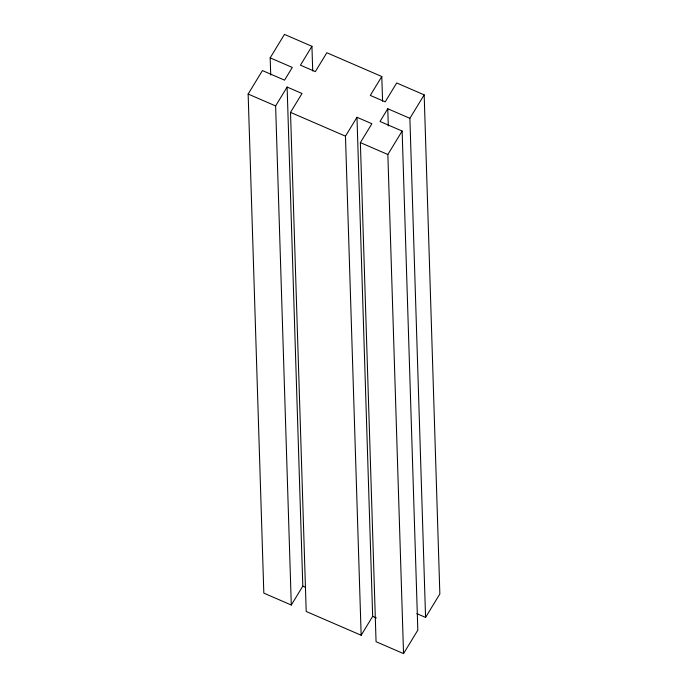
<?xml version="1.0" encoding="UTF-8"?>
<svg xmlns="http://www.w3.org/2000/svg" width="688" height="688" viewBox="0 0 688 688"><rect width="100%" height="100%" fill="white"/><g stroke="black" fill="none" stroke-linecap="round" stroke-linejoin="round"><path stroke-width="1.03" d="M416.919 613.67L425.571 617.42L409.885 118.319L387.765 108.747L380.017 121.475L402.136 131.047L417.822 630.139L403.538 653.6L376.061 641.706L360.374 142.614L371.881 123.728L356.977 117.278L372.664 616.371L361.157 635.256L306.203 611.477L290.517 112.385L302.023 93.491L287.12 87.049L302.806 586.142L291.299 605.027L263.822 593.133L248.144 94.041L262.429 70.58L284.548 80.152L292.297 67.433L270.178 57.861L284.462 34.4L311.939 46.294L312.713 70.976M291.299 605.027L275.621 105.935L287.12 87.049M311.939 46.294L300.441 65.179L315.336 71.629L326.843 52.744L381.797 76.523L382.571 101.205M361.157 635.256L345.471 136.164L356.977 117.278M381.797 76.523L370.29 95.408L385.194 101.858L396.701 82.973L424.178 94.867L439.856 593.959L425.571 617.42M403.538 653.6L387.851 154.508L402.136 131.047M409.885 118.319L424.178 94.867M248.144 94.041L275.621 105.935M290.517 112.385L345.471 136.164M360.374 142.614L387.851 154.508M302.806 586.142L305.601 587.354M372.664 616.371L376.388 617.987M387.765 108.747L388.307 125.921M270.178 57.861L270.719 75.035"/></g></svg>
